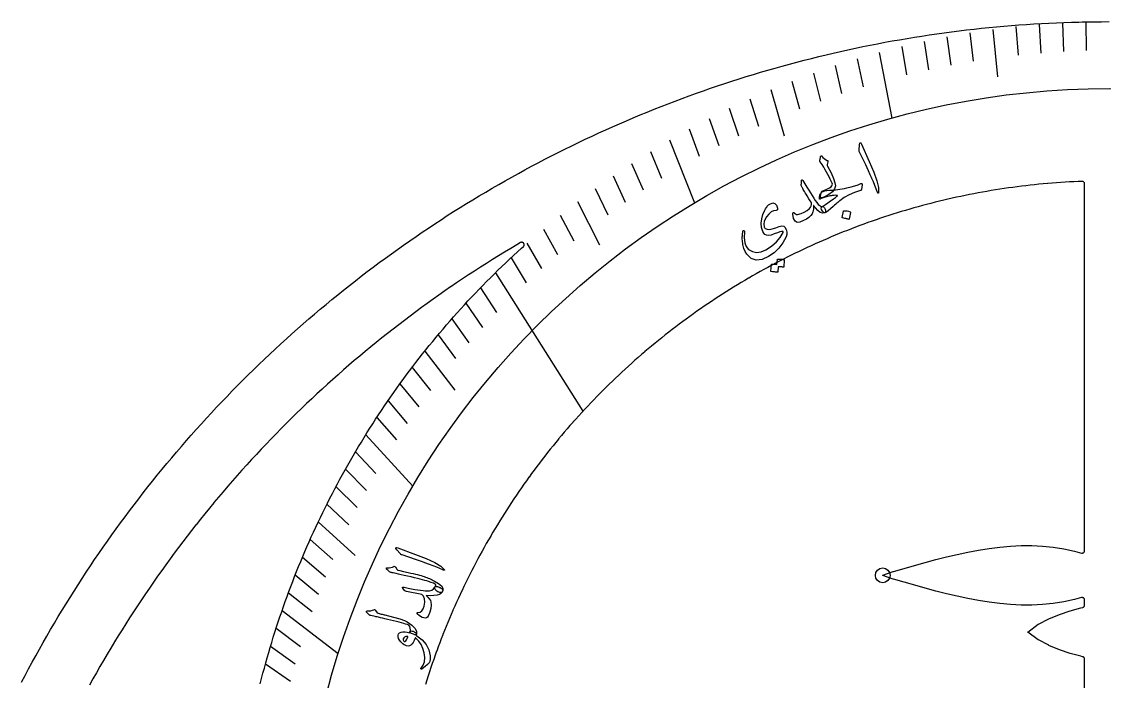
# Model space of a CAD drawing. Header units: millimetres. Extents: x -126 to 126, y -126 to 126.
# Drawn here: x -111.8 to -0.5, y 58.1 to 126 of the extents above; entities that cross this region are included whole.
import ezdxf

# ---------------------------------------------------------------- set-up
doc = ezdxf.new("R2010")
doc.units = ezdxf.units.MM
for name, color, linetype in [('CUT_INNER', 6, 'Continuous'), ('CUT_OUTER', 1, 'Continuous'), ('ENGRAVE', 7, 'Continuous'), ('ENGRAVE_FINE', 8, 'Continuous'), ('TEXT', 5, 'Continuous')]:
    doc.layers.add(name, color=color, linetype=linetype)

msp = doc.modelspace()

# ---------------------------------------------------------------- linework, layer by layer
at = {"layer": 'CUT_INNER'}
for points in [[(-2.52, 33.1827), (-2.52, 60.4107), (-2.5212, 60.4349), (-2.5247, 60.459), (-2.5305, 60.4825), (-2.5386, 60.5054), (-2.5489, 60.5274), (-2.5613, 60.5483), (-2.5756, 60.5679), (-2.5918, 60.586), (-2.6096, 60.6025), (-2.629, 60.6171), (-2.6496, 60.6298), (-2.6715, 60.6405), (-2.6942, 60.6489), (-2.7177, 60.6552), (-2.8931, 60.6927), (-2.9001, 60.6944), (-3.9887, 60.9938), (-3.9958, 60.996), (-5.0841, 61.3665), (-5.0916, 61.3693), (-6.1791, 61.8193), (-6.1879, 61.8233), (-7.2746, 62.3749), (-7.2791, 62.3774), (-7.2834, 62.3804), (-8.37, 63.1845), (-8.3744, 63.1882), (-8.37, 63.1919), (-7.2834, 63.996), (-7.2791, 63.999), (-7.2746, 64.0015), (-6.1879, 64.5531), (-6.1791, 64.5572), (-5.0916, 65.0071), (-5.0841, 65.01), (-3.9958, 65.3804), (-3.9887, 65.3826), (-2.9001, 65.682), (-2.8931, 65.6837), (-2.7177, 65.7212), (-2.6942, 65.7275), (-2.6715, 65.7359), (-2.6496, 65.7466), (-2.629, 65.7593), (-2.6096, 65.7739), (-2.5918, 65.7904), (-2.5756, 65.8085), (-2.5613, 65.8281), (-2.5489, 65.849), (-2.5386, 65.871), (-2.5305, 65.8939), (-2.5247, 65.9174), (-2.5212, 65.9415), (-2.52, 65.9657), (-2.52, 66.4883), (-2.5212, 66.5125), (-2.5247, 66.5364), (-2.5305, 66.5599), (-2.5385, 66.5827), (-2.5487, 66.6047), (-2.561, 66.6255), (-2.5752, 66.6451), (-2.5913, 66.6632), (-2.609, 66.6796), (-2.6283, 66.6943), (-2.6488, 66.707), (-2.6705, 66.7177), (-2.6932, 66.7262), (-2.7165, 66.7326), (-2.7404, 66.7366), (-2.7645, 66.7383), (-2.7887, 66.7376), (-2.8127, 66.7347), (-2.8363, 66.7294), (-3.5569, 66.5312), (-3.5638, 66.5295), (-4.6526, 66.2964), (-4.6594, 66.2952), (-5.7483, 66.1251), (-5.755, 66.1242), (-6.8441, 66.0142), (-6.8505, 66.0137), (-7.9399, 65.9608), (-7.946, 65.9606), (-9.0357, 65.9615), (-9.0415, 65.9616), (-10.1316, 66.0127), (-10.1369, 66.013), (-11.2275, 66.1103), (-11.2323, 66.1108), (-12.3235, 66.2501), (-12.3276, 66.2506), (-13.4194, 66.4272), (-13.423, 66.4278), (-14.5154, 66.6369), (-14.5183, 66.6375), (-15.6113, 66.874), (-15.6137, 66.8746), (-16.7072, 67.1337), (-16.7091, 67.1341), (-17.8031, 67.4109), (-17.8045, 67.4113), (-18.8985, 67.7013), (-19.9943, 68.0015), (-21.0901, 68.31), (-21.0914, 68.3104), (-22.1828, 68.6302), (-22.1899, 68.6325), (-23.2761, 69.0228), (-23.2812, 69.025), (-23.2761, 69.0271), (-22.1899, 69.4175), (-22.1828, 69.4198), (-21.0914, 69.7396), (-21.0901, 69.7399), (-19.996, 70.048), (-18.9005, 70.3481), (-17.8045, 70.6387), (-17.8031, 70.639), (-16.7091, 70.9159), (-16.7072, 70.9163), (-15.6137, 71.1754), (-15.6113, 71.1759), (-14.5183, 71.4125), (-14.5154, 71.4131), (-13.423, 71.6221), (-13.4194, 71.6228), (-12.3276, 71.7993), (-12.3235, 71.7999), (-11.2323, 71.9392), (-11.2275, 71.9397), (-10.1369, 72.037), (-10.1316, 72.0373), (-9.0415, 72.0884), (-9.0357, 72.0885), (-7.946, 72.0893), (-7.9399, 72.0892), (-6.8505, 72.0362), (-6.8441, 72.0358), (-5.755, 71.9257), (-5.7483, 71.9249), (-4.6594, 71.7548), (-4.6526, 71.7535), (-3.5638, 71.5205), (-3.5569, 71.5188), (-2.8363, 71.3206), (-2.8127, 71.3153), (-2.7887, 71.3123), (-2.7645, 71.3117), (-2.7404, 71.3134), (-2.7165, 71.3174), (-2.6932, 71.3237), (-2.6705, 71.3323), (-2.6488, 71.343), (-2.6283, 71.3557), (-2.609, 71.3703), (-2.5913, 71.3868), (-2.5752, 71.4049), (-2.561, 71.4245), (-2.5487, 71.4453), (-2.5385, 71.4672), (-2.5305, 71.49), (-2.5247, 71.5135), (-2.5212, 71.5375), (-2.52, 71.5616), (-2.52, 109.3175), (-2.5213, 109.3426), (-2.525, 109.3675), (-2.5313, 109.3919), (-2.54, 109.4155), (-2.551, 109.4381), (-2.5642, 109.4595), (-2.5795, 109.4795), (-2.5968, 109.4978), (-2.6158, 109.5143), (-2.6363, 109.5288), (-2.6582, 109.5411), (-2.6813, 109.5512), (-2.7052, 109.559), (-2.7298, 109.5643), (-2.7548, 109.567), (-2.78, 109.5673), (-3.1601, 109.5521), (-3.1617, 109.5521), (-3.6113, 109.5314), (-3.6129, 109.5313), (-4.0624, 109.5078), (-4.0639, 109.5077), (-4.5133, 109.4815), (-4.5149, 109.4814), (-4.9641, 109.4524), (-4.9656, 109.4523), (-5.4147, 109.4206), (-5.4162, 109.4205), (-5.865, 109.386), (-5.8666, 109.3859), (-6.3152, 109.3486), (-6.3167, 109.3485), (-6.7651, 109.3085), (-6.7666, 109.3083), (-7.2147, 109.2656), (-7.2163, 109.2654), (-7.6641, 109.22), (-7.6656, 109.2198), (-8.1132, 109.1715), (-8.1147, 109.1714), (-8.562, 109.1204), (-8.5635, 109.1202), (-9.0105, 109.0665), (-9.012, 109.0663), (-9.4586, 109.0098), (-9.4601, 109.0096), (-9.9064, 108.9504), (-9.9079, 108.9502), (-10.3538, 108.8882), (-10.3553, 108.888), (-10.8008, 108.8233), (-10.8023, 108.8231), (-11.2474, 108.7557), (-11.2489, 108.7555), (-11.6935, 108.6853), (-11.6951, 108.6851), (-12.1393, 108.6122), (-12.1408, 108.6119), (-12.5846, 108.5363), (-12.5861, 108.5361), (-13.0294, 108.4578), (-13.0309, 108.4575), (-13.4737, 108.3765), (-13.4752, 108.3762), (-13.9175, 108.2924), (-13.919, 108.2921), (-14.3608, 108.2057), (-14.3623, 108.2054), (-14.8035, 108.1162), (-14.805, 108.1159), (-15.2457, 108.024), (-15.2472, 108.0237), (-15.6873, 107.9291), (-15.6888, 107.9288), (-16.1283, 107.8315), (-16.1298, 107.8311), (-16.5687, 107.7312), (-16.5702, 107.7308), (-17.0085, 107.6282), (-17.01, 107.6278), (-17.4477, 107.5224), (-17.4492, 107.5221), (-17.8862, 107.414), (-17.8877, 107.4137), (-18.324, 107.303), (-18.3255, 107.3026), (-18.7611, 107.1892), (-18.7626, 107.1888), (-19.1975, 107.0727), (-19.199, 107.0723), (-19.6332, 106.9536), (-19.6347, 106.9532), (-20.0682, 106.8318), (-20.0697, 106.8314), (-20.5024, 106.7073), (-20.5039, 106.7069), (-20.9358, 106.5802), (-20.9373, 106.5797), (-21.3685, 106.4504), (-21.37, 106.45), (-21.8003, 106.318), (-21.8018, 106.3175), (-22.2313, 106.1829), (-22.2328, 106.1824), (-22.6615, 106.0451), (-22.663, 106.0447), (-23.0909, 105.9048), (-23.0923, 105.9043), (-23.5193, 105.7618), (-23.5208, 105.7613), (-23.9469, 105.6161), (-23.9483, 105.6156), (-24.3736, 105.4679), (-24.375, 105.4674), (-24.7993, 105.317), (-24.8008, 105.3165), (-25.2241, 105.1636), (-25.2256, 105.163), (-25.648, 105.0075), (-25.6495, 105.007), (-26.0709, 104.8488), (-26.0724, 104.8483), (-26.4928, 104.6876), (-26.4943, 104.687), (-26.9138, 104.5237), (-26.9152, 104.5231), (-27.3337, 104.3573), (-27.3351, 104.3567), (-27.7526, 104.1883), (-27.754, 104.1877), (-28.1704, 104.0167), (-28.1718, 104.0161), (-28.5872, 103.8426), (-28.5886, 103.842), (-29.0029, 103.6659), (-29.0043, 103.6653), (-29.4175, 103.4867), (-29.4189, 103.486), (-29.831, 103.3049), (-29.8324, 103.3043), (-30.2434, 103.1206), (-30.2448, 103.1199), (-30.6546, 102.9337), (-30.656, 102.9331), (-31.0647, 102.7444), (-31.0661, 102.7437), (-31.4736, 102.5525), (-31.475, 102.5519), (-31.8814, 102.3582), (-31.8828, 102.3575), (-32.2879, 102.1613), (-32.2893, 102.1606), (-32.6932, 101.9619), (-32.6946, 101.9612), (-33.0973, 101.7601), (-33.0987, 101.7594), (-33.5002, 101.5558), (-33.5015, 101.5551), (-33.9017, 101.349), (-33.9031, 101.3483), (-34.302, 101.1397), (-34.3034, 101.139), (-34.7011, 100.928), (-34.7024, 100.9273), (-35.0988, 100.7139), (-35.1001, 100.7132), (-35.4951, 100.4973), (-35.4965, 100.4966), (-35.8902, 100.2783), (-35.8915, 100.2775), (-36.2839, 100.0569), (-36.2852, 100.0561), (-36.6762, 99.833), (-36.6775, 99.8323), (-37.0672, 99.6068), (-37.0685, 99.606), (-37.4567, 99.3781), (-37.458, 99.3774), (-37.8449, 99.1471), (-37.8462, 99.1463), (-38.2316, 98.9137), (-38.2329, 98.9129), (-38.6169, 98.678), (-38.6182, 98.6772), (-39.0007, 98.4398), (-39.002, 98.439), (-39.383, 98.1994), (-39.3843, 98.1985), (-39.7639, 97.9565), (-39.7652, 97.9557), (-40.1433, 97.7114), (-40.1446, 97.7105), (-40.5212, 97.4639), (-40.5224, 97.4631), (-40.8975, 97.2141), (-40.8988, 97.2133), (-41.2723, 96.962), (-41.2736, 96.9612), (-41.6455, 96.7076), (-41.6468, 96.7068), (-42.0172, 96.451), (-42.0185, 96.4501), (-42.3873, 96.192), (-42.3886, 96.1911), (-42.7558, 95.9308), (-42.7571, 95.9299), (-43.1227, 95.6673), (-43.124, 95.6664), (-43.488, 95.4016), (-43.4892, 95.4007), (-43.8516, 95.1336), (-43.8528, 95.1327), (-44.2136, 94.8635), (-44.2148, 94.8625), (-44.5739, 94.5911), (-44.5751, 94.5901), (-44.9325, 94.3165), (-44.9338, 94.3155), (-45.2895, 94.0397), (-45.2907, 94.0387), (-45.6447, 93.7607), (-45.6459, 93.7597), (-45.9982, 93.4795), (-45.9994, 93.4786), (-46.35, 93.1962), (-46.3512, 93.1952), (-46.7001, 92.9107), (-46.7013, 92.9097), (-47.0484, 92.6231), (-47.0495, 92.6221), (-47.3949, 92.3334), (-47.3961, 92.3324), (-47.7396, 92.0415), (-47.7408, 92.0405), (-48.0825, 91.7475), (-48.0837, 91.7465), (-48.4237, 91.4514), (-48.4248, 91.4504), (-48.763, 91.1533), (-48.7641, 91.1522), (-49.1004, 90.853), (-49.1016, 90.852), (-49.436, 90.5507), (-49.4372, 90.5497), (-49.7698, 90.2463), (-49.7709, 90.2453), (-50.1017, 89.9399), (-50.1028, 89.9389), (-50.4317, 89.6315), (-50.4328, 89.6305), (-50.7598, 89.3211), (-50.7609, 89.32), (-51.0859, 89.0086), (-51.0871, 89.0075), (-51.4102, 88.6941), (-51.4113, 88.6931), (-51.7325, 88.3777), (-51.7336, 88.3766), (-52.0529, 88.0593), (-52.054, 88.0582), (-52.3713, 87.7389), (-52.3724, 87.7378), (-52.6878, 87.4166), (-52.6888, 87.4155), (-53.0022, 87.0924), (-53.0033, 87.0912), (-53.3147, 86.7662), (-53.3158, 86.7651), (-53.6252, 86.4381), (-53.6262, 86.437), (-53.9336, 86.1081), (-53.9346, 86.107), (-54.24, 85.7762), (-54.241, 85.7751), (-54.5444, 85.4425), (-54.5454, 85.4413), (-54.8467, 85.1069), (-54.8477, 85.1057), (-55.1469, 84.7694), (-55.148, 84.7683), (-55.4451, 84.4301), (-55.4461, 84.429), (-55.7412, 84.089), (-55.7422, 84.0878), (-56.0352, 83.7461), (-56.0362, 83.7449), (-56.3271, 83.4014), (-56.3281, 83.4002), (-56.6168, 83.0548), (-56.6178, 83.0537), (-56.9044, 82.7066), (-56.9054, 82.7054), (-57.1899, 82.3565), (-57.1909, 82.3553), (-57.4733, 82.0047), (-57.4742, 82.0035), (-57.7544, 81.6512), (-57.7554, 81.65), (-58.0334, 81.296), (-58.0344, 81.2948), (-58.3102, 80.9391), (-58.3112, 80.9378), (-58.5848, 80.5804), (-58.5858, 80.5792), (-58.8572, 80.2201), (-58.8582, 80.2189), (-59.1274, 79.8581), (-59.1283, 79.8569), (-59.3954, 79.4945), (-59.3963, 79.4933), (-59.6611, 79.1293), (-59.662, 79.128), (-59.9246, 78.7624), (-59.9255, 78.7611), (-60.1858, 78.3939), (-60.1867, 78.3926), (-60.4448, 78.0238), (-60.4457, 78.0225), (-60.7015, 77.6521), (-60.7023, 77.6508), (-60.9559, 77.2789), (-60.9567, 77.2776), (-61.208, 76.9041), (-61.2088, 76.9028), (-61.4578, 76.5277), (-61.4586, 76.5265), (-61.7052, 76.1499), (-61.7061, 76.1486), (-61.9504, 75.7705), (-61.9512, 75.7692), (-62.1932, 75.3896), (-62.194, 75.3883), (-62.4337, 75.0073), (-62.4345, 75.006), (-62.6719, 74.6235), (-62.6727, 74.6222), (-62.9076, 74.2382), (-62.9084, 74.2369), (-63.141, 73.8515), (-63.1418, 73.8502), (-63.3721, 73.4633), (-63.3728, 73.462), (-63.6007, 73.0738), (-63.6015, 73.0725), (-63.827, 72.6828), (-63.8277, 72.6815), (-64.0508, 72.2905), (-64.0516, 72.2892), (-64.2722, 71.8968), (-64.273, 71.8955), (-64.4913, 71.5018), (-64.492, 71.5004), (-64.7079, 71.1054), (-64.7086, 71.1041), (-64.922, 70.7077), (-64.9227, 70.7064), (-65.1337, 70.3087), (-65.1344, 70.3073), (-65.343, 69.9084), (-65.3437, 69.907), (-65.5498, 69.5068), (-65.5505, 69.5055), (-65.7541, 69.104), (-65.7548, 69.1026), (-65.9559, 68.6999), (-65.9566, 68.6985), (-66.1553, 68.2946), (-66.156, 68.2932), (-66.3522, 67.8881), (-66.3529, 67.8867), (-66.5466, 67.4803), (-66.5472, 67.4789), (-66.7384, 67.0714), (-66.7391, 67.07), (-66.9278, 66.6613), (-66.9284, 66.6599), (-67.1146, 66.2501), (-67.1153, 66.2487), (-67.299, 65.8377), (-67.2996, 65.8363), (-67.4807, 65.4242), (-67.4814, 65.4228), (-67.66, 65.0096), (-67.6606, 65.0082), (-67.8367, 64.5939), (-67.8373, 64.5925), (-68.0108, 64.1771), (-68.0114, 64.1757), (-68.1824, 63.7593), (-68.183, 63.7579), (-68.3514, 63.3404), (-68.352, 63.339), (-68.5178, 62.9205), (-68.5184, 62.9191), (-68.6817, 62.4996), (-68.6823, 62.4981), (-68.843, 62.0777), (-68.8435, 62.0762), (-69.0017, 61.6548), (-69.0022, 61.6533), (-69.1577, 61.2309), (-69.1583, 61.2294), (-69.3112, 60.8061), (-69.3117, 60.8046), (-69.4621, 60.3803), (-69.4626, 60.3789), (-69.6103, 59.9536), (-69.6108, 59.9522), (-69.756, 59.5261), (-69.7565, 59.5246), (-69.899, 59.0976), (-69.8995, 59.0962), (-70.0394, 58.6683), (-70.0398, 58.6668), (-70.1771, 58.2381), (-70.1776, 58.2366), (-70.3122, 57.8071)], [(-87.2979, 57.8715), (-87.162, 58.4067), (-87.0229, 58.9411), (-86.8806, 59.4746), (-86.7349, 60.0073), (-86.586, 60.539), (-86.4339, 61.0699), (-86.2784, 61.5997), (-86.1198, 62.1287), (-85.9579, 62.6566), (-85.7927, 63.1835), (-85.6243, 63.7094), (-85.4527, 64.2343), (-85.2779, 64.7581), (-85.0999, 65.2808), (-84.9187, 65.8024), (-84.7342, 66.3229), (-84.5466, 66.8422), (-84.3558, 67.3604), (-84.1618, 67.8774), (-83.9647, 68.3932), (-83.7644, 68.9078), (-83.5609, 69.4212), (-83.3543, 69.9333), (-83.1446, 70.4441), (-82.9317, 70.9536), (-82.7157, 71.4618), (-82.4966, 71.9687), (-82.2743, 72.4742), (-82.049, 72.9783), (-81.8206, 73.4811), (-81.5891, 73.9824), (-81.3546, 74.4823), (-81.1169, 74.9808), (-80.8763, 75.4777), (-80.6326, 75.9733), (-80.3858, 76.4673), (-80.136, 76.9597), (-79.8832, 77.4507), (-79.6274, 77.94), (-79.3686, 78.4278), (-79.1068, 78.914), (-78.842, 79.3986), (-78.5743, 79.8816), (-78.3036, 80.3629), (-78.0299, 80.8425), (-77.7534, 81.3204), (-77.4738, 81.7967), (-77.1914, 82.2712), (-76.9061, 82.7439), (-76.6179, 83.2149), (-76.3267, 83.6842), (-76.0327, 84.1516), (-75.7359, 84.6172), (-75.4362, 85.081), (-75.1337, 85.543), (-74.8283, 86.003), (-74.5201, 86.4612), (-74.2091, 86.9175), (-73.8953, 87.3719), (-73.5787, 87.8244), (-73.2594, 88.2749), (-72.9373, 88.7234), (-72.6125, 89.1699), (-72.2849, 89.6145), (-71.9546, 90.057), (-71.6216, 90.4975), (-71.2859, 90.9359), (-70.9475, 91.3723), (-70.6064, 91.8066), (-70.2627, 92.2387), (-69.9163, 92.6688), (-69.5673, 93.0967), (-69.2157, 93.5225), (-68.8615, 93.9461), (-68.5047, 94.3676), (-68.1453, 94.7868), (-67.7833, 95.2038), (-67.4188, 95.6186), (-67.0518, 96.0312), (-66.6822, 96.4415), (-66.3101, 96.8495), (-65.9355, 97.2552), (-65.5585, 97.6586), (-65.1789, 98.0597), (-64.7969, 98.4585), (-64.4125, 98.8549), (-64.0257, 99.249), (-63.6364, 99.6406), (-63.2447, 100.0299), (-62.8507, 100.4167), (-62.4543, 100.8012), (-62.0555, 101.1832), (-61.6545, 101.5627), (-61.251, 101.9398), (-60.8453, 102.3144), (-60.4373, 102.6865), (-60.2425, 102.8619), (-60.2252, 102.8792), (-60.2096, 102.898), (-60.1959, 102.9183), (-60.1843, 102.9399), (-60.1748, 102.9625), (-60.1676, 102.9859), (-60.1627, 103.0099), (-60.1602, 103.0342), (-60.1601, 103.0587), (-60.1624, 103.0831), (-60.167, 103.1071), (-60.174, 103.1306), (-60.1833, 103.1533), (-60.1947, 103.1749), (-60.2082, 103.1954), (-60.2236, 103.2144), (-60.2408, 103.2318), (-60.2596, 103.2475), (-60.2799, 103.2612), (-60.3014, 103.2729), (-60.3239, 103.2824), (-60.3473, 103.2897), (-60.3713, 103.2947), (-60.3956, 103.2973), (-60.4201, 103.2975), (-60.4445, 103.2953), (-60.4685, 103.2907), (-60.492, 103.2838), (-60.5147, 103.2746), (-60.5364, 103.2633), (-60.9063, 103.0462), (-60.9076, 103.0454), (-61.5374, 102.6705), (-61.5388, 102.6697), (-62.1663, 102.291), (-62.1676, 102.2902), (-62.7927, 101.9076), (-62.794, 101.9068), (-63.4168, 101.5204), (-63.4181, 101.5196), (-64.0386, 101.1294), (-64.0399, 101.1286), (-64.6579, 100.7345), (-64.6592, 100.7337), (-65.2748, 100.3359), (-65.276, 100.3351), (-65.8892, 99.9335), (-65.8905, 99.9327), (-66.5011, 99.5273), (-66.5024, 99.5265), (-67.1106, 99.1174), (-67.1118, 99.1166), (-67.7175, 98.7038), (-67.7187, 98.7029), (-68.3218, 98.2864), (-68.3231, 98.2855), (-68.9236, 97.8653), (-68.9249, 97.8645), (-69.5228, 97.4406), (-69.5241, 97.4397), (-70.1194, 97.0122), (-70.1206, 97.0113), (-70.7133, 96.5801), (-70.7146, 96.5792), (-71.3046, 96.1444), (-71.3058, 96.1435), (-71.8932, 95.7051), (-71.8944, 95.7041), (-72.4791, 95.2621), (-72.4803, 95.2612), (-73.0622, 94.8156), (-73.0634, 94.8147), (-73.6426, 94.3655), (-73.6438, 94.3646), (-74.2202, 93.9119), (-74.2214, 93.9109), (-74.7951, 93.4547), (-74.7963, 93.4538), (-75.3671, 92.994), (-75.3683, 92.9931), (-75.9363, 92.5298), (-75.9375, 92.5289), (-76.5026, 92.0622), (-76.5038, 92.0612), (-77.066, 91.591), (-77.0672, 91.59), (-77.6266, 91.1164), (-77.6278, 91.1154), (-78.1842, 90.6384), (-78.1854, 90.6374), (-78.7389, 90.157), (-78.74, 90.156), (-79.2906, 89.6721), (-79.2917, 89.6711), (-79.8393, 89.1839), (-79.8405, 89.1829), (-80.385, 88.6924), (-80.3862, 88.6913), (-80.9277, 88.1975), (-80.9289, 88.1964), (-81.4674, 87.6992), (-81.4685, 87.6982), (-82.004, 87.1977), (-82.0051, 87.1967), (-82.5374, 86.6929), (-82.5386, 86.6918), (-83.0678, 86.1848), (-83.0689, 86.1838), (-83.5951, 85.6735), (-83.5962, 85.6724), (-84.1192, 85.159), (-84.1203, 85.1579), (-84.6401, 84.6412), (-84.6412, 84.6401), (-85.1579, 84.1203), (-85.159, 84.1192), (-85.6724, 83.5962), (-85.6735, 83.5951), (-86.1838, 83.0689), (-86.1848, 83.0678), (-86.6918, 82.5386), (-86.6929, 82.5374), (-87.1967, 82.0051), (-87.1977, 82.004), (-87.6982, 81.4685), (-87.6992, 81.4674), (-88.1964, 80.9289), (-88.1975, 80.9277), (-88.6913, 80.3862), (-88.6924, 80.385), (-89.1829, 79.8405), (-89.1839, 79.8393), (-89.6711, 79.2917), (-89.6721, 79.2906), (-90.156, 78.74), (-90.157, 78.7389), (-90.6374, 78.1854), (-90.6384, 78.1842), (-91.1154, 77.6278), (-91.1164, 77.6266), (-91.59, 77.0672), (-91.591, 77.066), (-92.0612, 76.5038), (-92.0622, 76.5026), (-92.5289, 75.9375), (-92.5298, 75.9363), (-92.9931, 75.3683), (-92.994, 75.3671), (-93.4538, 74.7963), (-93.4547, 74.7951), (-93.9109, 74.2214), (-93.9119, 74.2202), (-94.3646, 73.6438), (-94.3655, 73.6426), (-94.8147, 73.0634), (-94.8156, 73.0622), (-95.2612, 72.4803), (-95.2621, 72.4791), (-95.7041, 71.8944), (-95.7051, 71.8932), (-96.1435, 71.3058), (-96.1444, 71.3046), (-96.5792, 70.7146), (-96.5801, 70.7133), (-97.0113, 70.1206), (-97.0122, 70.1194), (-97.4397, 69.5241), (-97.4406, 69.5228), (-97.8645, 68.9249), (-97.8653, 68.9236), (-98.2855, 68.3231), (-98.2864, 68.3218), (-98.7029, 67.7187), (-98.7038, 67.7175), (-99.1166, 67.1118), (-99.1174, 67.1106), (-99.5265, 66.5024), (-99.5273, 66.5011), (-99.9327, 65.8905), (-99.9335, 65.8892), (-100.3351, 65.276), (-100.3359, 65.2748), (-100.7337, 64.6592), (-100.7345, 64.6579), (-101.1286, 64.0399), (-101.1294, 64.0386), (-101.5196, 63.4181), (-101.5204, 63.4168), (-101.9068, 62.794), (-101.9076, 62.7927), (-102.2902, 62.1676), (-102.291, 62.1663), (-102.6697, 61.5388), (-102.6705, 61.5374), (-103.0454, 60.9076), (-103.0462, 60.9063), (-103.4172, 60.2742), (-103.4179, 60.2729), (-103.7851, 59.6385), (-103.7858, 59.6372), (-104.149, 59.0006), (-104.1498, 58.9992), (-104.5091, 58.3604), (-104.5098, 58.3591), (-104.8652, 57.7181)]]:
    msp.add_lwpolyline(points, dxfattribs=at)
at = {"layer": 'CUT_OUTER'}
msp.add_lwpolyline([(-111.8429, 58.0272), (-111.4848, 58.7124), (-111.1224, 59.3953), (-110.7559, 60.076), (-110.3852, 60.7545), (-110.0103, 61.4307), (-109.6313, 62.1045), (-109.2482, 62.776), (-108.861, 63.4452), (-108.4696, 64.1119), (-108.0742, 64.7763), (-107.6747, 65.4382), (-107.2712, 66.0976), (-106.8636, 66.7546), (-106.452, 67.4091), (-106.0363, 68.061), (-105.6167, 68.7103), (-105.1931, 69.3571), (-104.7656, 70.0012), (-104.3341, 70.6427), (-103.8987, 71.2816), (-103.4594, 71.9177), (-103.0161, 72.5512), (-102.569, 73.1819), (-102.1181, 73.8099), (-101.6632, 74.4351), (-101.2046, 75.0575), (-100.7422, 75.6771), (-100.2759, 76.2938), (-99.8059, 76.9076), (-99.3321, 77.5186), (-98.8546, 78.1266), (-98.3734, 78.7317), (-97.8884, 79.3338), (-97.3998, 79.933), (-96.9075, 80.5291), (-96.4116, 81.1222), (-95.912, 81.7122), (-95.4088, 82.2992), (-94.902, 82.8831), (-94.3917, 83.4638), (-93.8778, 84.0414), (-93.3604, 84.6159), (-92.8394, 85.1871), (-92.315, 85.7552), (-91.787, 86.32), (-91.2557, 86.8816), (-90.7208, 87.4399), (-90.1826, 87.9949), (-89.641, 88.5466), (-89.096, 89.0949), (-88.5476, 89.6399), (-87.996, 90.1815), (-87.441, 90.7198), (-86.8827, 91.2546), (-86.3211, 91.786), (-85.7563, 92.3139), (-85.1882, 92.8384), (-84.617, 93.3593), (-84.0426, 93.8768), (-83.465, 94.3907), (-82.8842, 94.901), (-82.3004, 95.4078), (-81.7134, 95.911), (-81.1234, 96.4106), (-80.5303, 96.9065), (-79.9341, 97.3988), (-79.335, 97.8875), (-78.7329, 98.3724), (-78.1278, 98.8537), (-77.5198, 99.3312), (-76.9088, 99.805), (-76.295, 100.275), (-75.6783, 100.7412), (-75.0587, 101.2037), (-74.4363, 101.6623), (-73.8111, 102.1172), (-73.1832, 102.5681), (-72.5525, 103.0152), (-71.919, 103.4585), (-71.2828, 103.8978), (-70.644, 104.3332), (-70.0025, 104.7647), (-69.3583, 105.1923), (-68.7116, 105.6159), (-68.0622, 106.0355), (-67.4103, 106.4511), (-66.7559, 106.8628), (-66.099, 107.2704), (-65.4395, 107.6739), (-64.7776, 108.0734), (-64.1133, 108.4688), (-63.4465, 108.8602), (-62.7773, 109.2474), (-62.1058, 109.6306), (-61.432, 110.0096), (-60.7558, 110.3845), (-60.0774, 110.7552), (-59.3967, 111.1217), (-58.7137, 111.4841), (-58.0286, 111.8422), (-57.3412, 112.1962), (-56.6517, 112.5459), (-55.9601, 112.8914), (-55.2663, 113.2326), (-54.5705, 113.5696), (-53.8726, 113.9023), (-53.1727, 114.2307), (-52.4708, 114.5548), (-51.7669, 114.8746), (-51.0611, 115.1901), (-50.3533, 115.5013), (-49.6437, 115.808), (-48.9322, 116.1105), (-48.2188, 116.4085), (-47.5036, 116.7022), (-46.7867, 116.9915), (-46.0679, 117.2764), (-45.3475, 117.5568), (-44.6253, 117.8328), (-43.9015, 118.1044), (-43.176, 118.3716), (-42.4488, 118.6343), (-41.7201, 118.8925), (-40.9898, 119.1463), (-40.258, 119.3955), (-39.5246, 119.6403), (-38.7898, 119.8806), (-38.0535, 120.1163), (-37.3157, 120.3476), (-36.5766, 120.5743), (-35.8361, 120.7964), (-35.0942, 121.014), (-34.351, 121.2271), (-33.6065, 121.4356), (-32.8608, 121.6395), (-32.1138, 121.8388), (-31.3656, 122.0336), (-30.6162, 122.2237), (-29.8657, 122.4093), (-29.1141, 122.5903), (-28.3613, 122.7666), (-27.6075, 122.9383), (-26.8526, 123.1054), (-26.0968, 123.2678), (-25.3399, 123.4256), (-24.5821, 123.5788), (-23.8234, 123.7273), (-23.0638, 123.8711), (-22.3033, 124.0103), (-21.542, 124.1448), (-20.7798, 124.2747), (-20.0169, 124.3999), (-19.2532, 124.5203), (-18.4888, 124.6361), (-17.7237, 124.7472), (-16.9579, 124.8536), (-16.1915, 124.9553), (-15.4245, 125.0523), (-14.6569, 125.1446), (-13.8888, 125.2322), (-13.1201, 125.3151), (-12.3509, 125.3932), (-11.5813, 125.4666), (-10.8112, 125.5353), (-10.0408, 125.5993), (-9.2699, 125.6585), (-8.4987, 125.7131), (-7.7272, 125.7628), (-6.9554, 125.8079), (-6.1833, 125.8482), (-5.411, 125.8838), (-4.6385, 125.9146), (-3.8658, 125.9407), (-3.093, 125.962), (-2.7542, 125.9693), (-2.3192, 125.9787), (-1.5462, 125.9905), (-0.7731, 125.9976), (0, 126)], dxfattribs=at)
at = {"layer": 'ENGRAVE'}
for points in [[(-23.6342, 122.8412), (-22.3304, 116.0645)], [(-45.2038, 113.8234), (-42.634, 107.3528)], [(-63.1032, 100.1694), (-54.119, 85.9078)], [(-76.4449, 83.4945), (-71.604, 78.2071)], [(-85.0556, 65.4092), (-79.2784, 60.9664)]]:
    msp.add_lwpolyline(points, dxfattribs=at)
for centre, radius in [((0, 36.0053), 83.1151), ((-23.2821, 69.025), 0.756)]:
    msp.add_circle(centre, radius, dxfattribs=at)
at = {"layer": 'ENGRAVE_FINE'}
for points in [[(-4.7961, 125.8721), (-4.6839, 122.9255)], [(-2.3992, 125.968), (-2.343, 123.0201)], [(-14.3185, 124.8536), (-13.9823, 121.9213)], [(-11.9521, 125.2028), (-11.4847, 120.3073)], [(-9.5748, 125.4892), (-9.3503, 122.5479)], [(-7.1887, 125.7124), (-7.0203, 122.768)], [(-19.0105, 123.9692), (-18.5627, 121.0493)], [(-16.672, 124.4422), (-16.28, 121.5157)], [(-21.3319, 123.4353), (-20.8286, 120.5229)], [(-28.1737, 121.4763), (-27.5047, 118.5919)], [(-25.9154, 122.1879), (-25.3015, 119.2933)], [(-30.4071, 120.7074), (-29.6833, 117.8341)], [(-32.614, 119.8824), (-31.8356, 117.0211)], [(-36.941, 118.0687), (-36.054, 115.2339)], [(-34.7925, 119.0025), (-33.4043, 114.2541)], [(-39.0579, 117.0826), (-38.117, 114.2622)], [(-41.1416, 116.0454), (-40.1472, 113.2404)], [(-43.1907, 114.9585), (-42.143, 112.1698)], [(-47.1796, 112.6417), (-46.0262, 109.888)], [(-49.1168, 111.4148), (-47.9111, 108.6798)], [(-51.0142, 110.1443), (-49.7566, 107.429)], [(-52.8709, 108.8319), (-51.5617, 106.137)], [(-54.6858, 107.4792), (-52.4175, 103.0212)], [(-56.4579, 106.0878), (-55.0467, 103.4361)], [(-58.1864, 104.6594), (-56.7249, 102.0306)], [(-59.8706, 103.1958), (-58.3592, 100.5906)], [(-61.5097, 101.6985), (-59.9489, 99.1178)], [(-64.6506, 98.61), (-62.9922, 96.0806)], [(-66.1512, 97.0222), (-64.4449, 94.5196)], [(-67.6048, 95.4076), (-65.851, 92.9325)], [(-69.0111, 93.7679), (-67.2103, 91.3211)], [(-70.3698, 92.1047), (-67.2887, 88.0721)], [(-71.6806, 90.4198), (-69.7876, 88.0318)], [(-72.9436, 88.7147), (-71.0052, 86.3572)], [(-74.1586, 86.991), (-72.1756, 84.6648)], [(-75.3257, 85.2504), (-73.2985, 82.9562)], [(-77.5164, 81.7246), (-75.4028, 79.4963)], [(-78.5403, 79.9425), (-76.3845, 77.7482)], [(-79.5168, 78.1494), (-77.3194, 75.9898)], [(-80.4463, 76.3469), (-78.208, 74.2227)], [(-81.329, 74.5363), (-77.5271, 71.052)], [(-82.1653, 72.7191), (-79.8473, 70.6675)], [(-82.9557, 70.8965), (-80.5988, 68.8822)], [(-83.7006, 69.0698), (-81.3055, 67.0934)], [(-84.4003, 67.2403), (-81.9679, 65.3024)], [(-85.6669, 63.5777), (-83.1618, 61.7186)], [(-86.2347, 61.7468), (-83.6945, 59.9279)], [(-86.7597, 59.9177), (-84.1851, 58.1396)]]:
    msp.add_lwpolyline(points, dxfattribs=at)
at = {"layer": 'TEXT'}
for points in [[(-25.6618, 113.3218), (-25.6323, 113.486), (-25.5876, 113.555), (-25.528, 113.5288), (-25.4535, 113.4073), (-24.6694, 111.6208), (-24.1956, 110.5216), (-23.8785, 109.6235), (-23.7151, 108.9277), (-23.7035, 108.4344), (-23.7159, 108.3896), (-23.7312, 108.3627), (-23.7492, 108.3537), (-23.77, 108.3625), (-23.7901, 108.3804), (-23.8088, 108.4061), (-23.826, 108.4395), (-23.8416, 108.4808), (-23.9489, 108.8069), (-24.0776, 109.1478), (-24.228, 109.5035), (-24.4002, 109.8739), (-24.4434, 109.9713), (-24.5631, 110.2333), (-24.7597, 110.6597), (-25.0339, 111.2503), (-25.6588, 112.5541), (-25.687, 112.6251), (-25.7054, 112.6931), (-25.7141, 112.7581), (-25.7131, 112.8201)], [(-28.4825, 109.3765), (-28.5816, 109.5825), (-28.6884, 109.7982), (-28.803, 110.0236), (-28.9253, 110.2588), (-29.0563, 110.5044), (-29.1969, 110.7612), (-29.347, 111.029), (-29.5068, 111.308), (-29.718, 111.5742), (-29.7346, 111.6135), (-29.7446, 111.6532), (-29.7481, 111.6933), (-29.7451, 111.7339), (-29.7421, 111.7553), (-29.7369, 111.7839), (-29.7294, 111.8198), (-29.7198, 111.863), (-29.7087, 111.9136), (-29.6966, 111.9721), (-29.6836, 112.0383), (-29.6697, 112.1123), (-29.6642, 112.1368), (-29.6535, 112.1569), (-29.6378, 112.1726), (-29.617, 112.1839), (-29.5976, 112.1872), (-29.5782, 112.1819), (-29.5589, 112.1682), (-29.5396, 112.1459), (-29.4298, 112.0211), (-29.3007, 111.9091), (-29.1523, 111.8096), (-28.9848, 111.7227), (-28.9411, 111.697), (-28.9159, 111.6642), (-28.909, 111.6244), (-28.9204, 111.5776), (-28.9997, 111.3009), (-29.0026, 111.2696), (-28.9974, 111.2318), (-28.9841, 111.1875), (-28.9629, 111.1368), (-28.5994, 110.4455), (-28.3429, 109.8764), (-28.1921, 109.4302), (-28.1462, 109.1071), (-28.2236, 108.8006), (-28.4464, 108.5036), (-28.8138, 108.2149), (-29.3254, 107.9322), (-29.529, 107.8617), (-29.6528, 107.8836), (-29.6969, 107.9983), (-29.6608, 108.206), (-29.6515, 108.2353), (-29.6425, 108.2639), (-29.6338, 108.2918), (-29.6253, 108.3191), (-29.6171, 108.3457), (-29.6091, 108.3718), (-29.6014, 108.3971), (-29.594, 108.4218), (-29.5715, 108.4722), (-29.5373, 108.5156), (-29.4917, 108.5518), (-29.4345, 108.5809), (-29.1717, 108.6965), (-28.9438, 108.8078), (-28.7508, 108.9152), (-28.5926, 109.0188), (-28.5095, 109.0933), (-28.4633, 109.1778), (-28.4543, 109.2722), (-28.4825, 109.3765)], [(-29.5064, 106.9834), (-29.4432, 106.9796), (-29.3849, 106.9566), (-29.3314, 106.9144), (-29.2827, 106.8531), (-29.234, 106.7724), (-29.1968, 106.6913), (-29.1711, 106.6098), (-29.1567, 106.5278), (-29.1549, 106.4535), (-29.167, 106.3949), (-29.1929, 106.352), (-29.2326, 106.3248), (-29.4729, 106.2958), (-29.7154, 106.3738), (-29.9608, 106.5588), (-30.2092, 106.8509), (-30.2476, 106.9032), (-30.2808, 106.9485), (-30.309, 106.9869), (-30.332, 107.0182), (-30.3499, 107.0426), (-30.3627, 107.0601), (-30.3704, 107.0705), (-30.373, 107.074), (-30.393, 107.0908), (-30.4064, 107.092), (-30.4132, 107.0778), (-30.4134, 107.0481), (-30.4165, 106.7158), (-30.4588, 106.4375), (-30.5406, 106.2131), (-30.6621, 106.0422), (-30.8669, 105.8612), (-31.1247, 105.6903), (-31.4355, 105.5289), (-31.7994, 105.3763), (-32.0734, 105.3412), (-32.2885, 105.4626), (-32.4445, 105.7413), (-32.5404, 106.178), (-32.5424, 106.235), (-32.5339, 106.2814), (-32.5152, 106.3174), (-32.4861, 106.3429), (-32.4514, 106.355), (-32.4159, 106.3512), (-32.3796, 106.3314), (-32.3425, 106.2956), (-32.2633, 106.2191), (-32.1865, 106.1688), (-32.1121, 106.1446), (-32.0399, 106.1466), (-31.6771, 106.2482), (-31.352, 106.3873), (-31.0643, 106.5646), (-30.8132, 106.7805), (-30.7159, 106.9016), (-30.6512, 107.0365), (-30.6189, 107.1852), (-30.6193, 107.3479), (-30.6509, 107.4114), (-30.7342, 107.5551), (-30.8695, 107.779), (-31.0569, 108.0829), (-31.1561, 108.2459), (-31.2454, 108.3932), (-31.3247, 108.5249), (-31.3941, 108.6409), (-31.4535, 108.7401), (-31.503, 108.8215), (-31.5427, 108.8851), (-31.5724, 108.9308), (-31.6121, 109.0032), (-31.6394, 109.0702), (-31.6544, 109.1317), (-31.657, 109.1878), (-31.6539, 109.2601), (-31.6509, 109.3275), (-31.6479, 109.39), (-31.6449, 109.4477), (-31.6425, 109.5002), (-31.6412, 109.5474), (-31.6409, 109.5894), (-31.6416, 109.626), (-31.6392, 109.6567), (-31.6295, 109.6808), (-31.6125, 109.6983), (-31.5883, 109.7092), (-31.5572, 109.7107), (-31.5303, 109.7039), (-31.5077, 109.6888), (-31.4894, 109.6654), (-31.2844, 109.312), (-31.0868, 108.9786), (-30.8966, 108.6652), (-30.7138, 108.3718), (-30.5388, 108.0982), (-30.372, 107.8441), (-30.2134, 107.6097), (-30.0629, 107.395), (-29.9087, 107.2002), (-29.7647, 107.0668), (-29.6306, 106.9945), (-29.5064, 106.9834)], [(-28.7587, 108.6553), (-28.5541, 108.6582), (-28.3445, 108.6691), (-28.1297, 108.6877), (-27.9097, 108.7141), (-27.6852, 108.7474), (-27.4569, 108.7867), (-27.2248, 108.8321), (-26.9888, 108.8834), (-26.5366, 108.9908), (-26.1418, 109.1011), (-25.8043, 109.2151), (-25.5241, 109.3337), (-25.4932, 109.3445), (-25.4654, 109.3457), (-25.4405, 109.3376), (-25.4187, 109.32), (-25.4015, 109.2961), (-25.3905, 109.2689), (-25.3858, 109.2386), (-25.3872, 109.2051), (-25.4724, 108.7305), (-25.4831, 108.6911), (-25.5042, 108.6606), (-25.5357, 108.639), (-25.5776, 108.6264), (-26.1722, 108.4258), (-26.7232, 108.1831), (-27.2296, 107.8993), (-27.6908, 107.5753), (-27.7161, 107.5567), (-27.7585, 107.5225), (-27.8179, 107.4726), (-27.8942, 107.4069), (-27.9873, 107.3255), (-28.0971, 107.2283), (-28.2236, 107.1151), (-28.3665, 106.9859), (-28.6441, 106.7397), (-28.8805, 106.5472), (-29.0764, 106.4088), (-29.2326, 106.3248), (-29.2804, 106.3231), (-29.3375, 106.3541), (-29.4041, 106.4175), (-29.4801, 106.5135), (-29.5714, 106.6826), (-29.6052, 106.8178), (-29.5811, 106.9191), (-29.4992, 106.9864), (-29.3625, 107.0602), (-29.1738, 107.1808), (-28.9326, 107.3476), (-28.6383, 107.5601), (-28.4897, 107.6677), (-28.3594, 107.7617), (-28.2475, 107.8423), (-28.154, 107.9096), (-28.0795, 107.9634), (-28.0246, 108.0037), (-27.9893, 108.0304), (-27.9735, 108.0437), (-27.968, 108.0499), (-27.9632, 108.0552), (-27.9591, 108.0597), (-27.9558, 108.0634), (-27.9527, 108.0664), (-27.9495, 108.069), (-27.9461, 108.0711), (-27.9425, 108.0728), (-27.9242, 108.0926), (-27.9198, 108.1071), (-27.9291, 108.1162), (-27.9523, 108.12), (-28.0508, 108.1267), (-28.1526, 108.1282), (-28.2578, 108.1245), (-28.3664, 108.1157), (-28.4785, 108.1021), (-28.5944, 108.0842), (-28.7139, 108.062), (-28.8371, 108.0355), (-28.9572, 108.007), (-29.0748, 107.9762), (-29.1899, 107.943), (-29.3024, 107.9073), (-29.4113, 107.8693), (-29.5155, 107.8287), (-29.6148, 107.7857), (-29.7094, 107.7402), (-29.7359, 107.7329), (-29.7568, 107.7355), (-29.7722, 107.7479), (-29.7819, 107.7701), (-29.7861, 107.8151), (-29.7871, 107.8602), (-29.7849, 107.9056), (-29.7796, 107.9513), (-29.772, 107.9978), (-29.7629, 108.0461), (-29.7523, 108.096), (-29.7402, 108.1476), (-29.7086, 108.249), (-29.6698, 108.333), (-29.6237, 108.3995), (-29.5704, 108.4486), (-29.4199, 108.5344), (-29.2343, 108.5977), (-29.0138, 108.6381), (-28.7587, 108.6553)], [(-34.2273, 106.5796), (-34.498, 106.5431), (-34.7595, 106.4185), (-35.0107, 106.2059), (-35.2506, 105.9055), (-35.3785, 105.6687), (-35.4591, 105.4219), (-35.4924, 105.1656), (-35.4788, 104.8996), (-35.4662, 104.8515), (-35.444, 104.8061), (-35.412, 104.7635), (-35.3704, 104.7237), (-35.1817, 104.6301), (-34.937, 104.6116), (-34.6361, 104.6675), (-34.2785, 104.797), (-33.9267, 104.9264), (-33.6518, 104.98), (-33.4543, 104.9588), (-33.3342, 104.8634), (-33.2016, 104.6062), (-33.1395, 104.35), (-33.1475, 104.095), (-33.2249, 103.8411), (-33.5596, 103.2264), (-33.9681, 102.688), (-34.452, 102.2244), (-35.013, 101.8336), (-35.6905, 101.5297), (-36.2886, 101.4655), (-36.8112, 101.6437), (-37.2594, 102.0668), (-37.4274, 102.3429), (-37.5597, 102.6709), (-37.6557, 103.0511), (-37.7143, 103.4839), (-37.7204, 103.6098), (-37.7232, 103.7331), (-37.7226, 103.8536), (-37.7186, 103.9714), (-37.711, 104.0872), (-37.6996, 104.2016), (-37.6845, 104.3147), (-37.6655, 104.4264), (-37.65, 104.4767), (-37.6274, 104.5061), (-37.5979, 104.5144), (-37.5613, 104.5017), (-37.5315, 104.4774), (-37.5113, 104.4478), (-37.5007, 104.4129), (-37.4997, 104.3728), (-37.532, 103.7554), (-37.47, 103.2481), (-37.3166, 102.8504), (-37.074, 102.5614), (-36.6853, 102.3308), (-36.2606, 102.25), (-35.7991, 102.3183), (-35.2986, 102.5344), (-34.7086, 102.9083), (-34.2174, 103.326), (-33.8241, 103.7897), (-33.5282, 104.3015), (-33.5138, 104.3395), (-33.516, 104.3693), (-33.5348, 104.391), (-33.5701, 104.4045), (-33.6867, 104.4046), (-33.8688, 104.3633), (-34.1161, 104.2801), (-34.4285, 104.1542), (-34.7524, 104.0374), (-35.0212, 103.9897), (-35.2354, 104.0117), (-35.3952, 104.1041), (-35.5204, 104.245), (-35.6203, 104.4091), (-35.6946, 104.5966), (-35.743, 104.8076), (-35.7751, 105.2546), (-35.7291, 105.7044), (-35.604, 106.157), (-35.3989, 106.6116), (-35.3397, 106.7243), (-35.2786, 106.8268), (-35.2156, 106.919), (-35.1507, 107.0009), (-35.0847, 107.0728), (-35.0183, 107.1348), (-34.9515, 107.1869), (-34.8843, 107.2293), (-34.5945, 107.3391), (-34.3667, 107.3023), (-34.2015, 107.1196), (-34.0983, 106.7916), (-34.0919, 106.693), (-34.1113, 106.6248), (-34.1564, 106.587), (-34.2273, 106.5796)], [(-27.3207, 106.5117), (-27.3152, 106.5245), (-27.3048, 106.5349), (-27.2893, 106.543), (-27.2688, 106.5488), (-27.1063, 106.5445), (-26.9472, 106.5238), (-26.7913, 106.4867), (-26.6389, 106.4333), (-26.6221, 106.4227), (-26.6115, 106.4097), (-26.6073, 106.3944), (-26.6093, 106.3767), (-26.7309, 105.6858), (-26.7382, 105.6676), (-26.753, 105.6582), (-26.7752, 105.6576), (-26.8049, 105.6659), (-26.8306, 105.6729), (-26.8707, 105.683), (-26.9253, 105.6959), (-26.9943, 105.7117), (-27.0786, 105.73), (-27.1793, 105.7503), (-27.2963, 105.7727), (-27.4296, 105.7971), (-27.4482, 105.8025), (-27.4597, 105.8108), (-27.4641, 105.8219), (-27.4613, 105.8357)], [(-34.1182, 101.5163), (-34.1144, 101.5295), (-34.1055, 101.5409), (-34.0913, 101.5504), (-34.072, 101.5583), (-33.9926, 101.5665), (-33.914, 101.571), (-33.8362, 101.5716), (-33.7591, 101.5684), (-33.6821, 101.5612), (-33.6046, 101.5498), (-33.5266, 101.5341), (-33.4481, 101.5141), (-33.4302, 101.5049), (-33.4178, 101.4918), (-33.4107, 101.4748), (-33.409, 101.454), (-33.4529, 100.7543), (-33.4579, 100.7428), (-33.4707, 100.7362), (-33.4913, 100.7345), (-33.5196, 100.7376), (-33.5408, 100.7431), (-33.5736, 100.7487), (-33.618, 100.7544), (-33.674, 100.7602), (-33.7423, 100.7663), (-33.8235, 100.7728), (-33.9176, 100.7797), (-34.0248, 100.787), (-34.0568, 100.2414), (-34.0616, 100.2226), (-34.0747, 100.2117), (-34.0962, 100.2087), (-34.1261, 100.2136), (-34.152, 100.2178), (-34.1923, 100.2233), (-34.2469, 100.2301), (-34.316, 100.2382), (-34.4003, 100.247), (-34.5007, 100.2561), (-34.6173, 100.2654), (-34.75, 100.2748), (-34.7659, 100.2797), (-34.7761, 100.2878), (-34.7805, 100.2989), (-34.7792, 100.3131), (-34.7297, 100.9966), (-34.7261, 101.0098), (-34.7173, 101.0212), (-34.7033, 101.0309), (-34.6841, 101.0389), (-34.6183, 101.0495), (-34.5526, 101.0561), (-34.487, 101.0587), (-34.4214, 101.0573), (-34.3561, 101.0523), (-34.2913, 101.0442), (-34.2271, 101.033), (-34.1634, 101.0186)], [(-73.249, 71.6557), (-73.3459, 71.7915), (-73.3641, 71.8717), (-73.3036, 71.896), (-73.1647, 71.8645), (-71.3386, 71.1775), (-70.2211, 70.7486), (-69.3571, 70.3481), (-68.745, 69.9789), (-68.3839, 69.6426), (-68.3606, 69.6025), (-68.352, 69.5728), (-68.3581, 69.5536), (-68.3789, 69.5449), (-68.4058, 69.5429), (-68.4372, 69.5475), (-68.4731, 69.5586), (-68.5136, 69.5762), (-68.8219, 69.7273), (-69.1557, 69.8734), (-69.5153, 70.0143), (-69.9007, 70.1497), (-70.0005, 70.1869), (-70.2716, 70.2843), (-70.714, 70.4415), (-71.3282, 70.6578), (-72.6976, 71.1215), (-72.7681, 71.151), (-72.8297, 71.1853), (-72.8823, 71.2244), (-72.9259, 71.2685)], [(-74.2757, 69.6374), (-74.3042, 69.6669), (-74.3206, 69.6966), (-74.325, 69.7266), (-74.3172, 69.7569), (-74.3017, 69.7802), (-74.2794, 69.7969), (-74.2503, 69.8071), (-74.2143, 69.8107), (-74.0372, 69.8111), (-73.8713, 69.8322), (-73.7164, 69.874), (-73.5725, 69.9365), (-73.5147, 69.952), (-73.4619, 69.9446), (-73.4141, 69.9146), (-73.3713, 69.8619), (-73.3513, 69.8297), (-73.3314, 69.797), (-73.3118, 69.7638), (-73.2924, 69.7302), (-73.2729, 69.6966), (-73.2532, 69.6635), (-73.2333, 69.6309), (-73.2132, 69.5987), (-73.1415, 69.5709), (-72.9305, 69.5164), (-72.5804, 69.4346), (-72.0915, 69.3249), (-71.8227, 69.2647), (-71.571, 69.2064), (-71.3364, 69.1501), (-71.1187, 69.0959), (-70.9188, 69.0436), (-70.7371, 68.993), (-70.5738, 68.9443), (-70.4287, 68.8974), (-70.2933, 68.85), (-70.1593, 68.7999), (-70.0265, 68.7471), (-69.8949, 68.6916), (-69.7642, 68.6331), (-69.6338, 68.5716), (-69.5038, 68.507), (-69.3741, 68.4394), (-68.9531, 68.1831), (-68.6719, 67.934), (-68.5301, 67.6922), (-68.5276, 67.4572), (-68.5686, 67.3606), (-68.6313, 67.2972), (-68.7159, 67.267), (-68.8223, 67.2698), (-68.9362, 67.2982), (-69.043, 67.3445), (-69.1427, 67.409), (-69.2352, 67.4915), (-69.3143, 67.5819), (-69.3594, 67.6634), (-69.3704, 67.7359), (-69.3474, 67.7992), (-69.3224, 67.8448), (-69.3, 67.8857), (-69.2804, 67.9219), (-69.2634, 67.9534), (-69.2497, 67.9812), (-69.2402, 68.006), (-69.2347, 68.0279), (-69.2333, 68.0468), (-69.3256, 68.1282), (-69.4833, 68.2142), (-69.7067, 68.3048), (-69.9958, 68.3997), (-70.1701, 68.4505), (-70.3712, 68.5059), (-70.5992, 68.5658), (-70.854, 68.6301), (-71.1359, 68.6994), (-71.4452, 68.7743), (-71.782, 68.8545), (-72.1463, 68.9399), (-72.5029, 69.0222), (-72.8167, 69.0933), (-73.0875, 69.1534), (-73.3154, 69.2026), (-73.5, 69.2416), (-73.6412, 69.2709), (-73.7388, 69.2906), (-73.7928, 69.3008), (-73.861, 69.3197), (-73.9289, 69.3509), (-73.9967, 69.3946), (-74.0644, 69.4507), (-74.0964, 69.4825), (-74.1269, 69.5119), (-74.1557, 69.5389), (-74.183, 69.5635), (-74.2086, 69.5856), (-74.2325, 69.6053), (-74.2549, 69.6226), (-74.2757, 69.6374)], [(-68.5236, 67.4469), (-68.5968, 67.3095), (-68.6786, 67.1982), (-68.7689, 67.1128), (-68.8681, 67.0534), (-69.1215, 66.9741), (-69.4366, 66.933), (-69.8137, 66.9297), (-70.2529, 66.9641), (-70.0506, 66.7645), (-69.8984, 66.5886), (-69.7962, 66.4363), (-69.7443, 66.3073), (-69.7129, 65.9642), (-69.7518, 65.602), (-69.8606, 65.2198), (-70.0391, 64.8167), (-70.1148, 64.713), (-70.2143, 64.6502), (-70.3377, 64.6283), (-70.485, 64.6474), (-70.6454, 64.7015), (-70.8078, 64.7849), (-70.9721, 64.8976), (-71.1382, 65.0398), (-71.1592, 65.0632), (-71.1722, 65.0876), (-71.1773, 65.1131), (-71.1746, 65.1395), (-71.1614, 65.1691), (-71.1412, 65.1895), (-71.1142, 65.2006), (-71.0802, 65.2026), (-70.87, 65.2458), (-70.6966, 65.3682), (-70.5594, 65.5697), (-70.4577, 65.8506), (-70.3839, 66.2696), (-70.3978, 66.6083), (-70.5005, 66.8671), (-70.693, 67.0461), (-72.2473, 67.3684), (-72.3172, 67.3867), (-72.3757, 67.411), (-72.423, 67.4414), (-72.459, 67.4779), (-72.6222, 67.6988), (-72.6429, 67.7293), (-72.6559, 67.7554), (-72.661, 67.777), (-72.6584, 67.7941), (-72.6384, 67.8102), (-72.6051, 67.8171), (-72.5584, 67.8149), (-72.4985, 67.8035), (-72.1031, 67.7176), (-71.7368, 67.6431), (-71.3993, 67.5801), (-71.0909, 67.5286), (-70.8117, 67.4878), (-70.5622, 67.457), (-70.3422, 67.4362), (-70.1519, 67.4256), (-69.8915, 67.4456), (-69.6703, 67.5157), (-69.4879, 67.6358), (-69.3441, 67.8063), (-69.3, 67.8525), (-69.2374, 67.8772), (-69.1563, 67.8805), (-69.0566, 67.8624), (-69.0068, 67.8468), (-68.9573, 67.8293), (-68.9082, 67.8099), (-68.8594, 67.7884), (-68.8114, 67.7642), (-68.7646, 67.7362), (-68.7189, 67.7045), (-68.6744, 67.6691), (-68.5964, 67.5981), (-68.5453, 67.5374), (-68.521, 67.487), (-68.5236, 67.4469)], [(-76.0694, 64.9346), (-76.1703, 65.0331), (-76.2505, 65.1105), (-76.3101, 65.1667), (-76.3492, 65.2018), (-76.3732, 65.2266), (-76.3873, 65.2521), (-76.3915, 65.2783), (-76.386, 65.3052), (-76.3703, 65.3322), (-76.3473, 65.3508), (-76.3169, 65.3609), (-76.2791, 65.3625), (-76.0956, 65.3661), (-75.923, 65.3881), (-75.7613, 65.4284), (-75.6104, 65.487), (-75.5637, 65.5016), (-75.5204, 65.4941), (-75.4803, 65.4646), (-75.4435, 65.413), (-75.2803, 65.1548), (-75.1733, 65.1266), (-75.0681, 65.0991), (-74.9648, 65.0723), (-74.8634, 65.0461), (-74.7638, 65.0207), (-74.6661, 64.9959), (-74.5702, 64.9718), (-74.4762, 64.9484), (-73.6065, 64.73), (-72.9341, 64.54), (-72.4584, 64.38), (-72.179, 64.251), (-71.714, 63.9097), (-71.3999, 63.581), (-71.2367, 63.2644), (-71.2241, 62.9589), (-71.2269, 62.9516), (-71.2296, 62.9443), (-71.2324, 62.937), (-71.2351, 62.9298), (-71.2932, 62.9023), (-71.3991, 62.9105), (-71.553, 62.9545), (-71.7548, 63.0341), (-71.8274, 63.0693), (-71.8743, 63.1106), (-71.8956, 63.1579), (-71.8913, 63.2113), (-71.858, 63.4118), (-71.8667, 63.5928), (-71.9175, 63.7546), (-72.0106, 63.8972), (-72.1677, 63.9509), (-72.3481, 64.0077), (-72.5517, 64.0676), (-72.7786, 64.1306), (-73.0277, 64.1966), (-73.2978, 64.2657), (-73.5891, 64.3378), (-73.9015, 64.4128), (-74.2077, 64.4887), (-74.4833, 64.5558), (-74.7283, 64.6142), (-74.9427, 64.6639), (-75.126, 64.706), (-75.2779, 64.7414), (-75.3983, 64.7703), (-75.4874, 64.7927), (-75.939, 64.8762), (-75.9816, 64.8896), (-76.0175, 64.9038), (-76.0468, 64.9188), (-76.0694, 64.9346)], [(-71.1974, 62.7827), (-70.6501, 62.384), (-70.2428, 61.9112), (-69.9736, 61.3649), (-69.8406, 60.7449), (-69.8337, 60.6627), (-69.8296, 60.5827), (-69.8284, 60.5046), (-69.8301, 60.4287), (-69.8349, 60.3554), (-69.8433, 60.2854), (-69.8552, 60.2186), (-69.8707, 60.155), (-69.9465, 60.0095), (-70.1, 59.8344), (-70.331, 59.6289), (-70.6393, 59.3918), (-70.6798, 59.3687), (-70.7149, 59.3588), (-70.7446, 59.3621), (-70.7689, 59.3786), (-70.7839, 59.4026), (-70.7858, 59.4283), (-70.7747, 59.4557), (-70.7504, 59.4847), (-70.5363, 59.7675), (-70.4156, 60.1243), (-70.3872, 60.5565), (-70.4499, 61.066), (-70.5722, 61.5101), (-70.7581, 61.9106), (-71.0083, 62.2677), (-71.3237, 62.5811), (-71.3376, 62.5847), (-71.3498, 62.5846), (-71.3603, 62.5807), (-71.3689, 62.573), (-71.4768, 62.3274), (-71.585, 62.1243), (-71.694, 61.9636), (-71.8041, 61.8455), (-71.9352, 61.7704), (-72.0874, 61.7481), (-72.2605, 61.7787), (-72.4547, 61.8626), (-72.4795, 61.8761), (-72.5045, 61.8908), (-72.5297, 61.9066), (-72.555, 61.9234), (-72.5808, 61.9415), (-72.6078, 61.9611), (-72.6358, 61.9821), (-72.6649, 62.0045), (-72.8467, 62.1682), (-72.9851, 62.3379), (-73.0802, 62.5135), (-73.1317, 62.6949), (-73.1346, 62.8627), (-73.084, 62.9972), (-72.9801, 63.0981), (-72.823, 63.1652), (-72.6256, 63.2009), (-72.411, 63.2032), (-72.1792, 63.1724), (-71.9301, 63.1085), (-71.9249, 63.1231), (-71.9203, 63.1373), (-71.9163, 63.1513), (-71.913, 63.165), (-71.9097, 63.1787), (-71.9057, 63.1927), (-71.9011, 63.2069), (-71.8959, 63.2215), (-71.8665, 63.267), (-71.8199, 63.2934), (-71.7562, 63.3006), (-71.6754, 63.2887), (-71.5909, 63.2644), (-71.5085, 63.2314), (-71.4284, 63.19), (-71.3504, 63.14), (-71.2847, 63.0884), (-71.2412, 63.0423), (-71.2202, 63.0015), (-71.2214, 62.9661), (-71.2735, 62.8279), (-71.2604, 62.8219), (-71.2434, 62.8124), (-71.2224, 62.7993), (-71.1974, 62.7827)], [(-72.1602, 62.7418), (-72.325, 62.7147), (-72.4525, 62.6652), (-72.5427, 62.5934), (-72.5956, 62.4993), (-72.6016, 62.4338), (-72.5958, 62.3713), (-72.5783, 62.3121), (-72.5491, 62.2559), (-72.5305, 62.2345), (-72.506, 62.2236), (-72.4757, 62.2231), (-72.4394, 62.233), (-72.3443, 62.2847), (-72.258, 62.3782), (-72.1806, 62.5134), (-72.1116, 62.6904), (-72.1085, 62.7101), (-72.1156, 62.7253), (-72.1328, 62.7359), (-72.1602, 62.7418)]]:
    msp.add_lwpolyline(points, close=True, dxfattribs=at)

doc.saveas('drawing.dxf')
